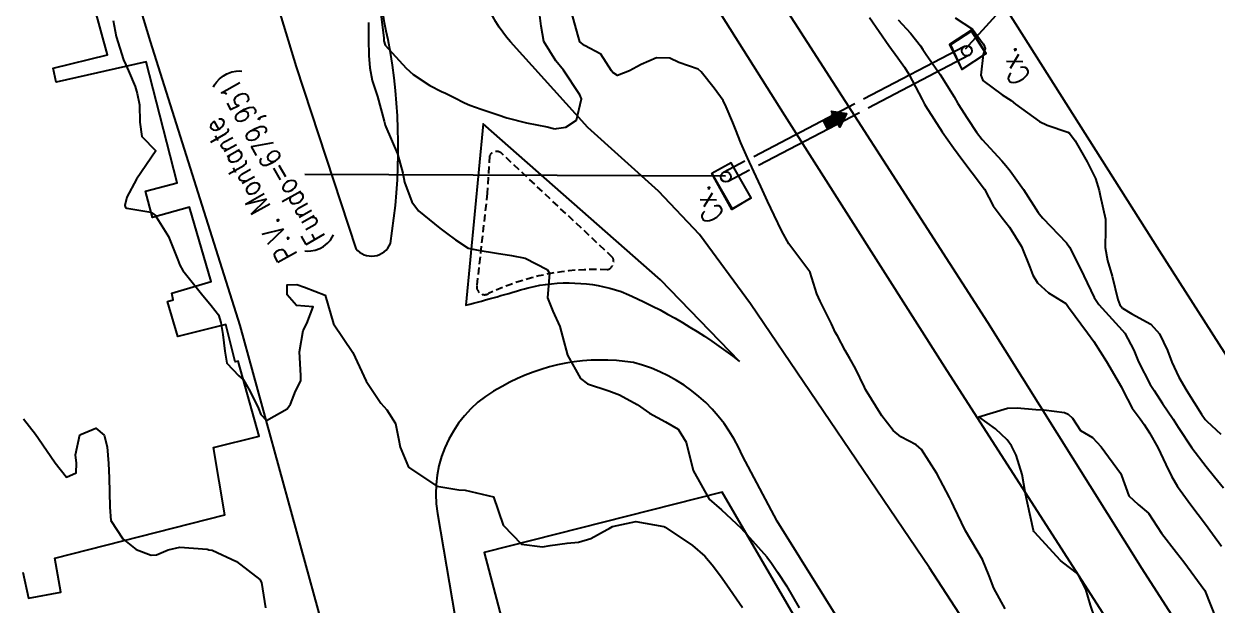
# Model space of a CAD drawing. Header units: metres. Extents: x 292545 to 299085, y 7450245 to 7463078.
# Drawn here: x 296748.4 to 296832.1, y 7454078.6 to 7454119.4 of the extents above; entities that cross this region are included whole.
import ezdxf

# ---------------------------------------------------------------- set-up
doc = ezdxf.new("R2010")
doc.units = ezdxf.units.M
for name, pattern in [('CONTINUO', [0]), ('DASHED', [0.75, 0.5, -0.25]), ('TRACEJADO', [8.7, 8, -0.7])]:
    doc.linetypes.add(name, pattern=pattern)
for name, color, linetype in [('CAIXA', 45, 'Continuous'), ('Canteiro', 45, 'DASHED'), ('Curvas de Nivel 1m', 11, 'Continuous'), ('Curvas de Nivel 5m', 15, 'Continuous'), ('Edificações', 30, 'Continuous'), ('Linha Férrea', 20, 'Continuous'), ('P.V.', 45, 'CONTINUO'), ('TEXTO', 45, 'Continuous'), ('TUBO', 45, 'Continuous'), ('Vias Primárias', 230, 'Continuous')]:
    doc.layers.add(name, color=color, linetype=linetype)
doc.styles.add('ROMANS', font='romans', dxfattribs={"height": 0.2})
doc.styles.add('SIMPLEX', font='simplex', dxfattribs={"height": 0.2})

msp = doc.modelspace()

# ---------------------------------------------------------------- hatches: boundary and pattern name
at = {"layer": 'TEXTO'}
msp.add_hatch(color=256, dxfattribs=at).paths.add_polyline_path([(296804.502, 7454112.611), (296805.219, 7454112.99), (296805.059, 7454113.294), (296806.124, 7454113.134), (296805.656, 7454112.164), (296805.496, 7454112.468), (296804.778, 7454112.088)])

# ---------------------------------------------------------------- linework, layer by layer
at = {"layer": 'CAIXA', "linetype": 'CONTINUO'}
for points in [[(296814.885, 7454118.909, 680.433), (296814.901, 7454118.983, 679.735), (296813.359, 7454117.976, 679.683)], [(296815.899, 7454117.351, 680.386), (296815.933, 7454117.347, 679.688), (296814.901, 7454118.983, 679.735)], [(296813.413, 7454117.958, 680.381), (296813.359, 7454117.976, 679.683), (296814.225, 7454116.232, 680.384)], [(296815.933, 7454117.347, 679.688), (296814.225, 7454116.232, 680.384)], [(296798.087, 7454106.441, 681.829), (296798.078, 7454106.4, 681.654), (296796.661, 7454108.915, 681.776)], [(296799.428, 7454107.216, 681.832), (296798.078, 7454106.4, 681.654)]]:
    msp.add_polyline3d(points, dxfattribs=at)
for points in [[(296814.885, 7454118.909, 680.433), (296813.413, 7454117.958, 680.381), (296814.225, 7454116.232, 680.384), (296815.899, 7454117.351, 680.386)], [(296798.087, 7454106.441, 681.829), (296799.428, 7454107.216, 681.832), (296798.025, 7454109.673, 681.778), (296796.661, 7454108.915, 681.776)]]:
    msp.add_polyline3d(points, close=True, dxfattribs=at)
at = {"layer": 'Canteiro'}
msp.add_lwpolyline([(296789.692, 7454103.03), (296781.922, 7454110.322, 0.509865), (296781.055, 7454110.16), (296780.89, 7454107.536), (296780.158, 7454101.025, 0.616024), (296780.981, 7454100.488, -0.123496), (296789.31, 7454102.163, 0.505663), (296789.692, 7454103.03, 2.399589)], format="xyb", dxfattribs=at)
at = {"layer": 'Curvas de Nivel 1m', "flags": 128}
for points, elevation in [([(296773.395, 7454120.325), (296773.63, 7454118.416), (296773.637, 7454118.321), (296773.639, 7454118.239), (296773.719, 7454117.925), (296775.202, 7454116.305), (296775.699, 7454115.877), (296776.872, 7454115.107), (296777.687, 7454114.677), (296777.962, 7454114.552), (296778.576, 7454114.267), (296779.304, 7454113.891), (296779.668, 7454113.724), (296780.471, 7454113.436), (296781.661, 7454113.035), (296782.265, 7454112.827), (296783.656, 7454112.476), (296785.09, 7454112.186), (296785.551, 7454112.081), (296785.652, 7454112.063), (296785.762, 7454112.069), (296786.402, 7454112.173), (296787.154, 7454112.669), (296787.509, 7454114.162), (296787.391, 7454114.449), (296786.246, 7454116.175), (296785.709, 7454116.836), (296784.874, 7454118.188), (296784.667, 7454119.262), (296784.563, 7454120.192)], 681), ([(296754.617, 7454119.674), (296754.83, 7454118.549), (296755.354, 7454116.896), (296755.507, 7454116.542), (296755.699, 7454116.122), (296756.176, 7454115.021), (296756.321, 7454114.53), (296756.465, 7454113.734), (296756.494, 7454112.527), (296756.629, 7454111.511), (296757.633, 7454110.51), (296756.258, 7454108.53), (296755.594, 7454107.265), (296755.447, 7454106.68), (296755.497, 7454106.541), (296755.582, 7454106.496), (296757.266, 7454106.201), (296757.578, 7454106.006), (296758.516, 7454104.5), (296759.163, 7454102.869), (296759.311, 7454102.492), (296759.529, 7454102.121), (296760.833, 7454100.477), (296761.505, 7454099.654), (296762.028, 7454098.992), (296762.175, 7454098.46), (296762.327, 7454097.611), (296762.469, 7454096.455), (296762.6, 7454095.598), (296763.446, 7454094.723), (296763.767, 7454094.437), (296764.247, 7454093.615), (296764.832, 7454092.426), (296764.998, 7454092.013), (296765.404, 7454091.57), (296766.853, 7454092.406), (296767.082, 7454092.739), (296767.432, 7454093.643), (296767.694, 7454094.142), (296767.81, 7454094.394), (296767.794, 7454094.742), (296767.715, 7454096.396), (296767.974, 7454097.905), (296768.215, 7454098.389), (296768.672, 7454099.55), (296767.505, 7454099.65), (296766.839, 7454100.407), (296766.832, 7454101.094), (296767.52, 7454101.128), (296768.064, 7454100.938), (296769.513, 7454100.37), (296770.09, 7454098.364), (296771.463, 7454096.35), (296772.382, 7454094.341), (296773.42, 7454092.791), (296773.843, 7454092.324), (296774.453, 7454091.364), (296774.662, 7454090.311), (296774.788, 7454089.71), (296775.373, 7454088.3), (296777.353, 7454086.979), (296778.89, 7454086.716), (296779.35, 7454086.693), (296781.343, 7454086.23), (296782.013, 7454084.223), (296783.303, 7454082.907), (296784.774, 7454082.715), (296785.302, 7454082.803), (296786.508, 7454082.965), (296787.306, 7454083.038), (296788.156, 7454083.306), (296789.32, 7454083.919), (296789.459, 7454084), (296789.699, 7454084.134), (296791.327, 7454084.499), (296793.285, 7454084.128), (296793.323, 7454084.115), (296793.344, 7454084.111), (296793.383, 7454084.089), (296795.304, 7454082.797), (296796.163, 7454082.051), (296796.691, 7454081.453), (296797.279, 7454080.67), (296797.726, 7454080.035), (296798.82, 7454078.462)], 683), ([(296772.556, 7454119.523), (296772.565, 7454118.337), (296772.583, 7454117.209), (296772.642, 7454116.336), (296772.81, 7454115.449), (296773.19, 7454114.327), (296773.657, 7454112.607), (296773.721, 7454112.319), (296773.769, 7454112.201), (296774.591, 7454110.31), (296774.963, 7454108.956), (296775.083, 7454108.305), (296775.589, 7454106.926), (296776.061, 7454106.295), (296777.571, 7454105.086), (296778.038, 7454104.743), (296778.663, 7454104.263), (296779.554, 7454103.677), (296780.266, 7454103.529), (296781.549, 7454103.335), (296782.592, 7454103.175), (296783.544, 7454102.973), (296785.104, 7454102.186), (296785.275, 7454101.928), (296785.135, 7454100.186), (296785.499, 7454099.26), (296785.99, 7454098.175), (296786.166, 7454097.483), (296786.526, 7454096.169), (296787.447, 7454094.524), (296787.927, 7454094.155), (296789.436, 7454093.653), (296790.182, 7454093.378), (296791.422, 7454092.7), (296792.294, 7454092.101), (296793.407, 7454091.486), (296794.289, 7454090.964), (296794.862, 7454090.068), (296795.363, 7454088.06), (296796.485, 7454086.049), (296797.336, 7454085.308), (296798.719, 7454084.026), (296799.313, 7454083.356), (296800.524, 7454082.002), (296800.862, 7454081.57), (296801.282, 7454080.936), (296801.895, 7454079.984), (296802.801, 7454078.423)], 682), ([(296817.251, 7454078.351), (296816.473, 7454079.812), (296816.128, 7454080.664), (296815.668, 7454081.824), (296815.302, 7454082.448), (296814.47, 7454083.839), (296813.652, 7454085.534), (296813.507, 7454085.848), (296813.346, 7454086.184), (296812.455, 7454087.859), (296811.388, 7454089.541), (296811, 7454089.876), (296809.942, 7454090.435), (296809.403, 7454090.888), (296808.611, 7454091.908), (296807.441, 7454093.766), (296807.372, 7454093.921), (296806.757, 7454095.231), (296806.346, 7454095.937), (296806.028, 7454096.501), (296805.479, 7454097.533), (296805.326, 7454097.787), (296805.247, 7454097.944), (296805.061, 7454098.375), (296804.274, 7454099.959), (296804.036, 7454100.48), (296803.565, 7454101.97), (296803.557, 7454101.993), (296803.533, 7454102.023), (296802.08, 7454103.985), (296801.566, 7454104.881), (296801.03, 7454105.998), (296800.565, 7454106.977), (296800.095, 7454108.013), (296799.619, 7454109.067), (296799.167, 7454110.025), (296798.697, 7454111.078), (296798.317, 7454112.03), (296798.126, 7454112.501), (296797.669, 7454113.611), (296797.465, 7454114.042), (296796.819, 7454114.916), (296795.92, 7454116.058), (296795.705, 7454116.239), (296794.344, 7454116.715), (296793.712, 7454117.013), (296792.779, 7454117.033), (296791.708, 7454116.572), (296791.404, 7454116.415), (296790.889, 7454116.118), (296790.028, 7454115.796), (296789.701, 7454116.02), (296789.626, 7454116.131), (296788.869, 7454117.297), (296787.72, 7454117.905), (296787.393, 7454118.163), (296787.242, 7454118.653), (296786.839, 7454120.169)], 682), ([(296807.743, 7454119.883), (296809.093, 7454117.906), (296809.714, 7454117.043), (296810.192, 7454116.377), (296810.488, 7454115.888), (296811.431, 7454114.119), (296811.545, 7454113.872), (296811.59, 7454113.789), (296811.671, 7454113.664), (296812.844, 7454111.858), (296813.642, 7454110.715), (296814.286, 7454109.843), (296815.606, 7454108.094), (296815.723, 7454107.947), (296815.802, 7454107.827), (296816.417, 7454106.643), (296817.045, 7454105.808), (296817.573, 7454105.156), (296818.395, 7454103.792), (296818.981, 7454102.343), (296819.194, 7454101.783), (296819.528, 7454101.248), (296820.291, 7454100.538), (296821.513, 7454099.793), (296821.559, 7454099.75), (296821.716, 7454099.541), (296823.042, 7454097.734), (296823.477, 7454097.117), (296824.371, 7454095.721), (296825.436, 7454093.915), (296825.533, 7454093.708), (296826.178, 7454092.456), (296826.737, 7454091.69), (296827.029, 7454091.306), (296827.403, 7454090.716), (296827.982, 7454089.674), (296828.552, 7454088.492), (296828.936, 7454087.664), (296829.356, 7454086.955), (296830.295, 7454085.65), (296831.323, 7454084.308), (296831.821, 7454083.632), (296832.443, 7454082.762)], 682), ([(296809.741, 7454119.72), (296810.613, 7454118.769), (296811.319, 7454117.876), (296811.482, 7454117.635), (296811.717, 7454117.28), (296812.696, 7454115.86), (296813.68, 7454114.295), (296813.943, 7454113.846), (296814.608, 7454112.781), (296815.238, 7454111.826), (296815.645, 7454111.299), (296817.02, 7454109.809), (296817.309, 7454109.494), (296817.616, 7454109.11), (296818.549, 7454107.791), (296819.587, 7454106.184), (296819.753, 7454105.946), (296819.903, 7454105.775), (296821.557, 7454104.05), (296821.771, 7454103.748), (296822.024, 7454103.269), (296822.778, 7454101.738), (296823.518, 7454100.205), (296823.843, 7454099.727), (296825.486, 7454097.917), (296825.667, 7454097.707), (296826.287, 7454096.514), (296826.629, 7454095.693), (296827.439, 7454094.108), (296827.713, 7454093.677), (296828.318, 7454092.777), (296829.053, 7454091.664), (296829.407, 7454091.103), (296830.357, 7454089.65), (296831.373, 7454088.341), (296831.949, 7454087.631), (296832.595, 7454086.862)], 681), ([(296823.552, 7454077.727), (296823.256, 7454078.626), (296822.919, 7454079.735), (296822.364, 7454080.824), (296821.292, 7454081.632), (296821.153, 7454081.761), (296819.322, 7454083.732), (296819.28, 7454083.78), (296819.247, 7454083.857), (296818.826, 7454085.785), (296818.695, 7454086.441), (296818.464, 7454087.789), (296818.031, 7454089.146), (296817.708, 7454089.797), (296817.397, 7454090.215), (296816.579, 7454090.986), (296815.413, 7454091.83), (296817.419, 7454092.458), (296818.096, 7454092.47), (296819.419, 7454092.347), (296819.97, 7454092.326), (296821.417, 7454092.149), (296821.688, 7454092.028), (296821.978, 7454091.752), (296822.547, 7454090.886), (296823.4, 7454090.397), (296824.01, 7454089.724), (296825.366, 7454087.886), (296825.439, 7454087.709), (296825.94, 7454086.293), (296826.592, 7454085.691), (296827.334, 7454085.074), (296828.226, 7454083.671), (296829.299, 7454082.312), (296829.811, 7454081.655), (296831.273, 7454079.64), (296832.087, 7454077.627)], 683), ([(296748.34, 7454091.69), (296749.162, 7454090.612), (296749.39, 7454090.325), (296750.546, 7454088.598), (296751.358, 7454087.611), (296752.028, 7454087.915), (296752.057, 7454088.58), (296751.974, 7454089.176), (296752.275, 7454090.577), (296753.398, 7454091.045), (296753.986, 7454090.554), (296754.204, 7454089.733), (296754.292, 7454088.551), (296754.344, 7454087.565), (296754.362, 7454086.55), (296754.383, 7454085.499), (296754.47, 7454084.549), (296755.31, 7454083.262), (296756.245, 7454082.531), (296757.297, 7454082.121), (296757.671, 7454082.141), (296758.479, 7454082.502), (296759.305, 7454082.682), (296761.227, 7454082.548), (296761.303, 7454082.522), (296761.343, 7454082.509), (296761.567, 7454082.467), (296763.291, 7454081.675), (296764.914, 7454080.425), (296765.048, 7454080.201), (296765.258, 7454078.884), (296765.313, 7454078.419)], 684)]:
    msp.add_lwpolyline(points, dxfattribs=dict(at, elevation=elevation))
at = {"layer": 'Curvas de Nivel 5m', "elevation": 680, "flags": 128}
msp.add_lwpolyline([(296813.743, 7454119.85), (296814.957, 7454119.054), (296815.725, 7454118.034), (296815.83, 7454117.819), (296815.847, 7454117.693), (296815.717, 7454117.27), (296815.559, 7454115.822), (296815.697, 7454115.442), (296817.056, 7454114.433), (296817.677, 7454114.04), (296817.993, 7454113.797), (296819.661, 7454112.569), (296820.203, 7454112.316), (296821.654, 7454111.826), (296821.772, 7454111.749), (296822.182, 7454111.208), (296823.006, 7454109.736), (296823.611, 7454108.581), (296823.858, 7454107.727), (296823.939, 7454107.387), (296824.308, 7454105.723), (296824.301, 7454104.994), (296824.28, 7454103.723), (296824.454, 7454102.81), (296824.763, 7454101.718), (296825.159, 7454100.071), (296825.303, 7454099.712), (296825.509, 7454099.474), (296826.146, 7454099.058), (296827.493, 7454098.355), (296828.096, 7454097.674), (296828.649, 7454096.491), (296828.969, 7454095.665), (296829.448, 7454094.633), (296830.016, 7454093.654), (296831.039, 7454092.022), (296831.311, 7454091.641), (296831.412, 7454091.53), (296832.411, 7454090.632)], dxfattribs=at)
at = {"layer": 'Edificações'}
msp.add_lwpolyline([(296748.275, 7454080.928), (296748.688, 7454079.101), (296750.951, 7454079.533), (296750.538, 7454081.911), (296762.466, 7454084.968), (296761.66, 7454089.693), (296764.867, 7454090.479), (296763.411, 7454095.735), (296763.195, 7454095.696), (296762.526, 7454098.309), (296759.168, 7454097.484), (296758.432, 7454099.945), (296758.847, 7454100.052), (296758.746, 7454100.524), (296761.502, 7454101.348), (296759.988, 7454106.568), (296757.39, 7454105.843), (296756.894, 7454107.689), (296759.12, 7454108.265), (296756.952, 7454116.771), (296750.629, 7454115.343), (296750.424, 7454116.306), (296754.22, 7454117.252), (296752.278, 7454124.368)], dxfattribs=at)
msp.add_lwpolyline([(296826.657, 7454043.341), (296817.674, 7454054.702), (296816.943, 7454054.263), (296812.736, 7454061.144), (296805.592, 7454072.43), (296797.381, 7454086.552), (296780.674, 7454082.321), (296785.713, 7454063.261), (296789.286, 7454064.131), (296791.334, 7454055.683), (296786.915, 7454054.551), (296789.377, 7454044.826), (296793.811, 7454045.942), (296794.59, 7454042.45), (296790.694, 7454041.449), (296792.599, 7454034.63), (296796.48, 7454035.545), (296796.349, 7454036.212), (296806.383, 7454038.844), (296805.377, 7454043.016), (296809.321, 7454043.857), (296810.539, 7454039.238)], close=True, dxfattribs=at)
at = {"layer": 'Linha Férrea', "linetype": 'Continuous'}
for points in [[(296609.89, 7454410.989), (296628.627, 7454382.181), (296650.56, 7454347.758), (296671.874, 7454315.12), (296691.55, 7454284.98), (296714.317, 7454249.847), (296718.565, 7454243.226), (296730.633, 7454224.256), (296741.766, 7454206.802), (296758.387, 7454181.15), (296774.901, 7454155.279), (296789.687, 7454132.187), (296801.757, 7454113.007), (296812.99, 7454095.343), (296829.769, 7454069.269), (296849.148, 7454038.208), (296869.367, 7454004.525), (296888.137, 7453970.963), (296899.212, 7453948.966), (296911.116, 7453924.008), (296921.513, 7453898.634)], [(296916.827, 7453920.882), (296909.443, 7453937.39), (296901.752, 7453953.589), (296896.007, 7453965.079), (296888.758, 7453978.346), (296880.281, 7453993.723), (296871.838, 7454007.71), (296863.941, 7454021.28), (296855.293, 7454036.115), (296846.064, 7454050.949), (296836.424, 7454066.297), (296826.886, 7454081.167), (296816.051, 7454098.457), (296799.815, 7454123.673), (296787.203, 7454143.703), (296769.878, 7454170.869)]]:
    msp.add_lwpolyline(points, dxfattribs=at)
at = {"layer": 'P.V.', "linetype": 'CONTINUO'}
for centre in [(296814.567, 7454117.535, 677.783), (296797.646, 7454108.681, 679.951)]:
    msp.add_circle(centre, 0.35, dxfattribs=at)
at = {"layer": 'TEXTO', "linetype": 'CONTINUO', "flags": 128}
for points in [[(296804.697, 7454112.241), (296804.872, 7454112.807)], [(296804.763, 7454112.116), (296804.997, 7454112.873)], [(296804.875, 7454112.14), (296805.122, 7454112.939)], [(296805, 7454112.206), (296805.324, 7454113.254)], [(296805.124, 7454113.285), (296805.102, 7454113.213)], [(296805.125, 7454112.272), (296805.424, 7454113.239)], [(296805.224, 7454113.27), (296805.168, 7454113.088)], [(296805.25, 7454112.338), (296805.524, 7454113.224)], [(296805.376, 7454112.404), (296805.624, 7454113.209)], [(296805.498, 7454112.463), (296805.724, 7454113.194)], [(296805.564, 7454112.338), (296805.824, 7454113.179)], [(296805.63, 7454112.213), (296805.924, 7454113.164)], [(296805.833, 7454112.531), (296806.024, 7454113.149)], [(296804.565, 7454112.491), (296804.622, 7454112.675)], [(296804.631, 7454112.366), (296804.747, 7454112.741)]]:
    msp.add_lwpolyline(points, dxfattribs=at)
at = {"layer": 'TEXTO', "linetype": 'CONTINUO'}
for points in [[(296814.482, 7454117.677, 0), (296818.807, 7454122.451, 0)], [(296797.621, 7454108.732, 0), (296768.079, 7454108.84, 0)]]:
    msp.add_polyline3d(points, dxfattribs=at)
msp.add_polyline3d([(296804.502, 7454112.611, 0), (296805.219, 7454112.99, 0), (296805.059, 7454113.294, 0), (296806.124, 7454113.134, 0), (296805.656, 7454112.164, 0), (296805.496, 7454112.468, 0), (296804.778, 7454112.088, 0)], close=True, dxfattribs=at)
at = {"layer": 'TEXTO'}
msp.add_point((296804.778, 7454112.088), dxfattribs=at)
at = {"layer": 'TUBO', "linetype": 'TRACEJADO', "flags": 128}
for points in [[(296814.405, 7454117.845), (296797.483, 7454108.991)], [(296814.73, 7454117.225), (296797.808, 7454108.371)]]:
    msp.add_lwpolyline(points, dxfattribs=at)
at = {"layer": 'Vias Primárias'}
for points in [[(296746.6, 7454173.891), (296751.642, 7454162.273), (296755.594, 7454153.898), (296761.511, 7454136.062), (296767.473, 7454116.4), (296771.664, 7454103.658, 0.571867), (296774.09, 7454104.001, 0.08725), (296773.939, 7454118.315, -0.085556), (296773.338, 7454128.006, -0.057597), (296775.126, 7454135.488, -0.172637), (296780.139, 7454141.642), (296789.542, 7454147.954), (296792.284, 7454149.645, -0.247547), (296800.698, 7454150.212), (296802.918, 7454148.621, -0.319208), (296801.694, 7454157.409), (296803.91, 7454159.986)], [(296736.358, 7453989.944), (296757.811, 7453994.197), (296784.707, 7453999.751, 0.276136), (296788.486, 7454005.883), (296784.874, 7454017.691), (296781.647, 7454031.798), (296777.548, 7454045.616), (296774.19, 7454059.723), (296769.929, 7454074.993), (296763.539, 7454098.256), (296757.239, 7454118.19), (296750.835, 7454139.366, 0.041798), (296746.374, 7454149.874, 0.312036)], [(296906.994, 7453910.637), (296897.267, 7453932.632), (296889.765, 7453950.102), (296881.743, 7453967.769), (296873.088, 7453985.799), (296861.221, 7454006.283), (296849.189, 7454025.378), (296837.164, 7454042.295), (296823.894, 7454062.861), (296811.946, 7454081.239), (296799.369, 7454099.763), (296795.799, 7454104.643), (296792.926, 7454107.683), (296787.962, 7454112.162), (296782.52, 7454118.156, -0.146875), (296779.821, 7454124.442)], [(296798.611, 7454095.718), (296793.065, 7454101.462), (296780.605, 7454112.406), (296779.387, 7454099.674, 0.00833), (296783.771, 7454100.905, -0.140836), (296790.285, 7454100.641, -0.065954), (296798.611, 7454095.718, 0)], [(296826.958, 7453958.032), (296843.738, 7453962.633), (296867.838, 7453969.819, 0.462637), (296870.297, 7453975.411), (296864.522, 7453985.949), (296857.341, 7453999.359), (296847.795, 7454014.383), (296837.051, 7454031.056), (296832.019, 7454038.964), (296821.633, 7454053.055), (296815.288, 7454062.811), (296809.45, 7454071.377), (296801.25, 7454084.514), (296798.825, 7454089.101, 0.232446), (296791.159, 7454095.652, 0.169914), (296781.947, 7454093.979, 0.331799), (296777.396, 7454085.041, 2.235102)], [(296777.396, 7454085.041), (296778.86, 7454076.503), (296783.109, 7454062.082), (296786.225, 7454049.709), (296790.883, 7454032.406), (296794.493, 7454018.953), (296797.702, 7454005.656), (296801.221, 7453993.311), (296804.585, 7453980.385), (296808.535, 7453966.041), (296810.491, 7453959.129, 0.311597), (296814.655, 7453955.685, 0.081778), (296819.962, 7453956.091), (296826.958, 7453958.032)]]:
    msp.add_lwpolyline(points, format="xyb", dxfattribs=at)
msp.add_lwpolyline([(296807.029, 7454136.665), (296812.325, 7454128.343), (296817.952, 7454119.478), (296828.08, 7454103.508), (296834.998, 7454092.687), (296841.534, 7454082.393), (296848.343, 7454071.794), (296855.343, 7454061.005), (296862.016, 7454050.132), (296868.576, 7454039.89), (296874.068, 7454028.719), (296879.339, 7454017.247), (296885.131, 7454005.029), (296888.454, 7453998.429), (296893.997, 7453987.021), (296898.418, 7453978.374), (296903.634, 7453968.926), (296908.631, 7453957.996), (296913.327, 7453947.811), (296918.048, 7453937.051), (296922.716, 7453925.769), (296927.464, 7453914.928)], dxfattribs=at)

# ---------------------------------------------------------------- texts
at = {"layer": 'TEXTO', "width": 0.8}
for s, height, rotation, style, p in [('Cx.', 1.5, 119.19739, 'ROMANS', (296819.106, 7454115.718)), ('(Fundo=679,951)', 1.5, 119.19739, 'ROMANS', (296769.928, 7454103.867)), ('116', 0.06, 27.85129, 'SIMPLEX', (296805.07, 7454113.034)), ('P.V. Montante', 1.5, 119.19739, 'ROMANS', (296767.609, 7454103.244)), ('Cx.', 1.5, 119.19739, 'ROMANS', (296797.591, 7454106.004))]:
    msp.add_text(s, height=height, rotation=rotation, dxfattribs=dict(at, style=style)).set_placement(p)

doc.saveas('drawing.dxf')
